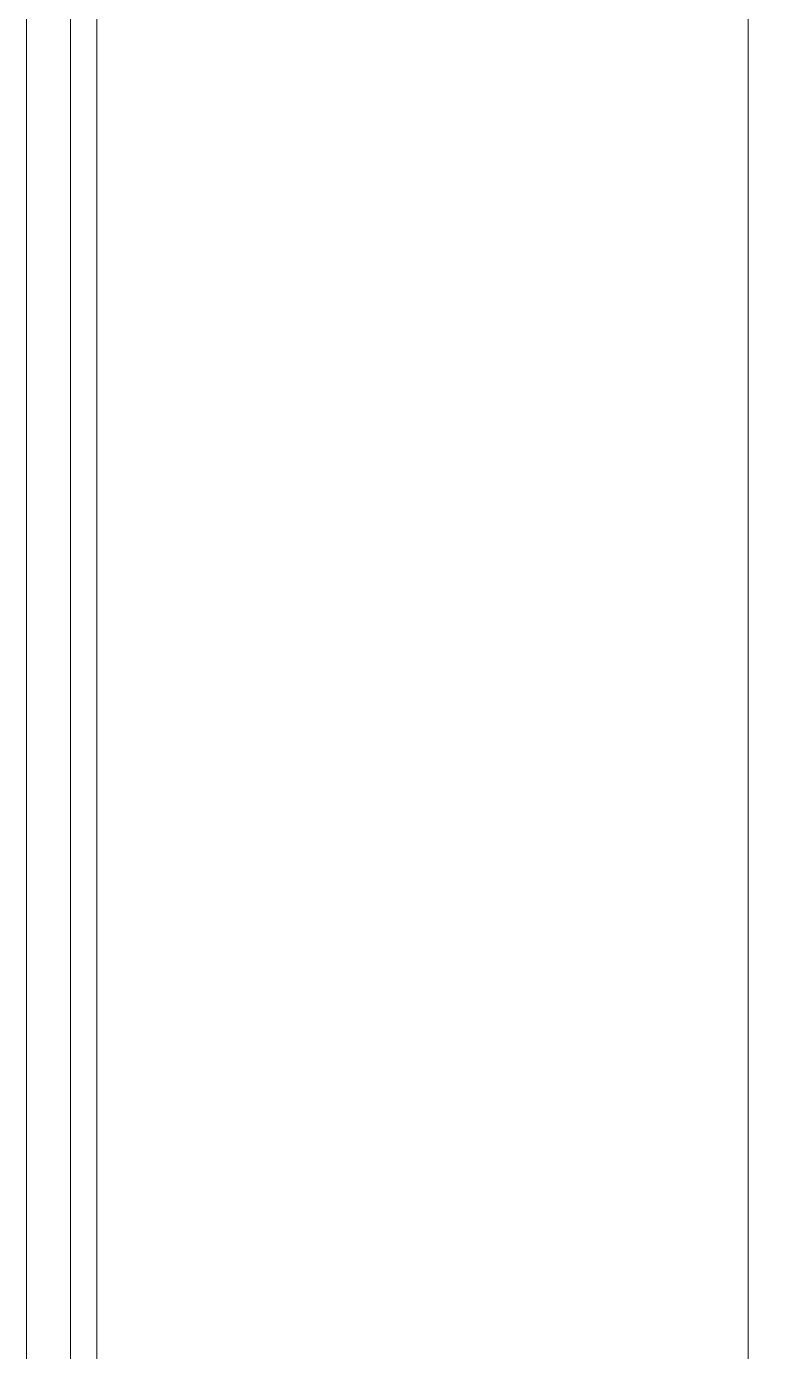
# Model space of a CAD drawing. Header units: millimetres. Extents: x -116965 to 323937, y 291661 to 566926.
# Drawn here: x -36847 to -36430, y 302333 to 303085 of the extents above; entities that cross this region are included whole.
import ezdxf

# ---------------------------------------------------------------- set-up
doc = ezdxf.new("R2010")
doc.units = ezdxf.units.MM
doc.layers.get('0').update_dxf_attribs({"lineweight": 18})
doc.layers.add('hw_Text', color=7, linetype='Continuous', lineweight=13)

# ---------------------------------------------------------------- blocks, each defined once
blk = doc.blocks.new('*U1616')
blk.add_line((15, 2100), (15, 100))
blk.add_lwpolyline([(1300, 0), (0, 0), (0, 2200), (1300, 2200)], close=True)
blk = doc.blocks.new('*U1641')
blk.add_line((0, 0), (0, 2000))
blk.add_lwpolyline([(0, 0), (370, 0), (370, 2000), (0, 2000)])

msp = doc.modelspace()

# ---------------------------------------------------------------- linework, layer by layer
msp.add_lwpolyline([(-36847.31856, 301777.564632), (-36822.31856, 301777.564632), (-36822.31856, 303977.564632), (-36847.31856, 303977.564632)], close=True)

# ---------------------------------------------------------------- next in the draw order: block references
msp.add_blockref('*U1616', (-36822.31856, 301777.564632))

# ---------------------------------------------------------------- next in the draw order: block references
at = {"layer": 'hw_Text'}
msp.add_blockref('*U1641', (-36807.31856, 301877.564632), dxfattribs=at)

doc.saveas('drawing.dxf')
